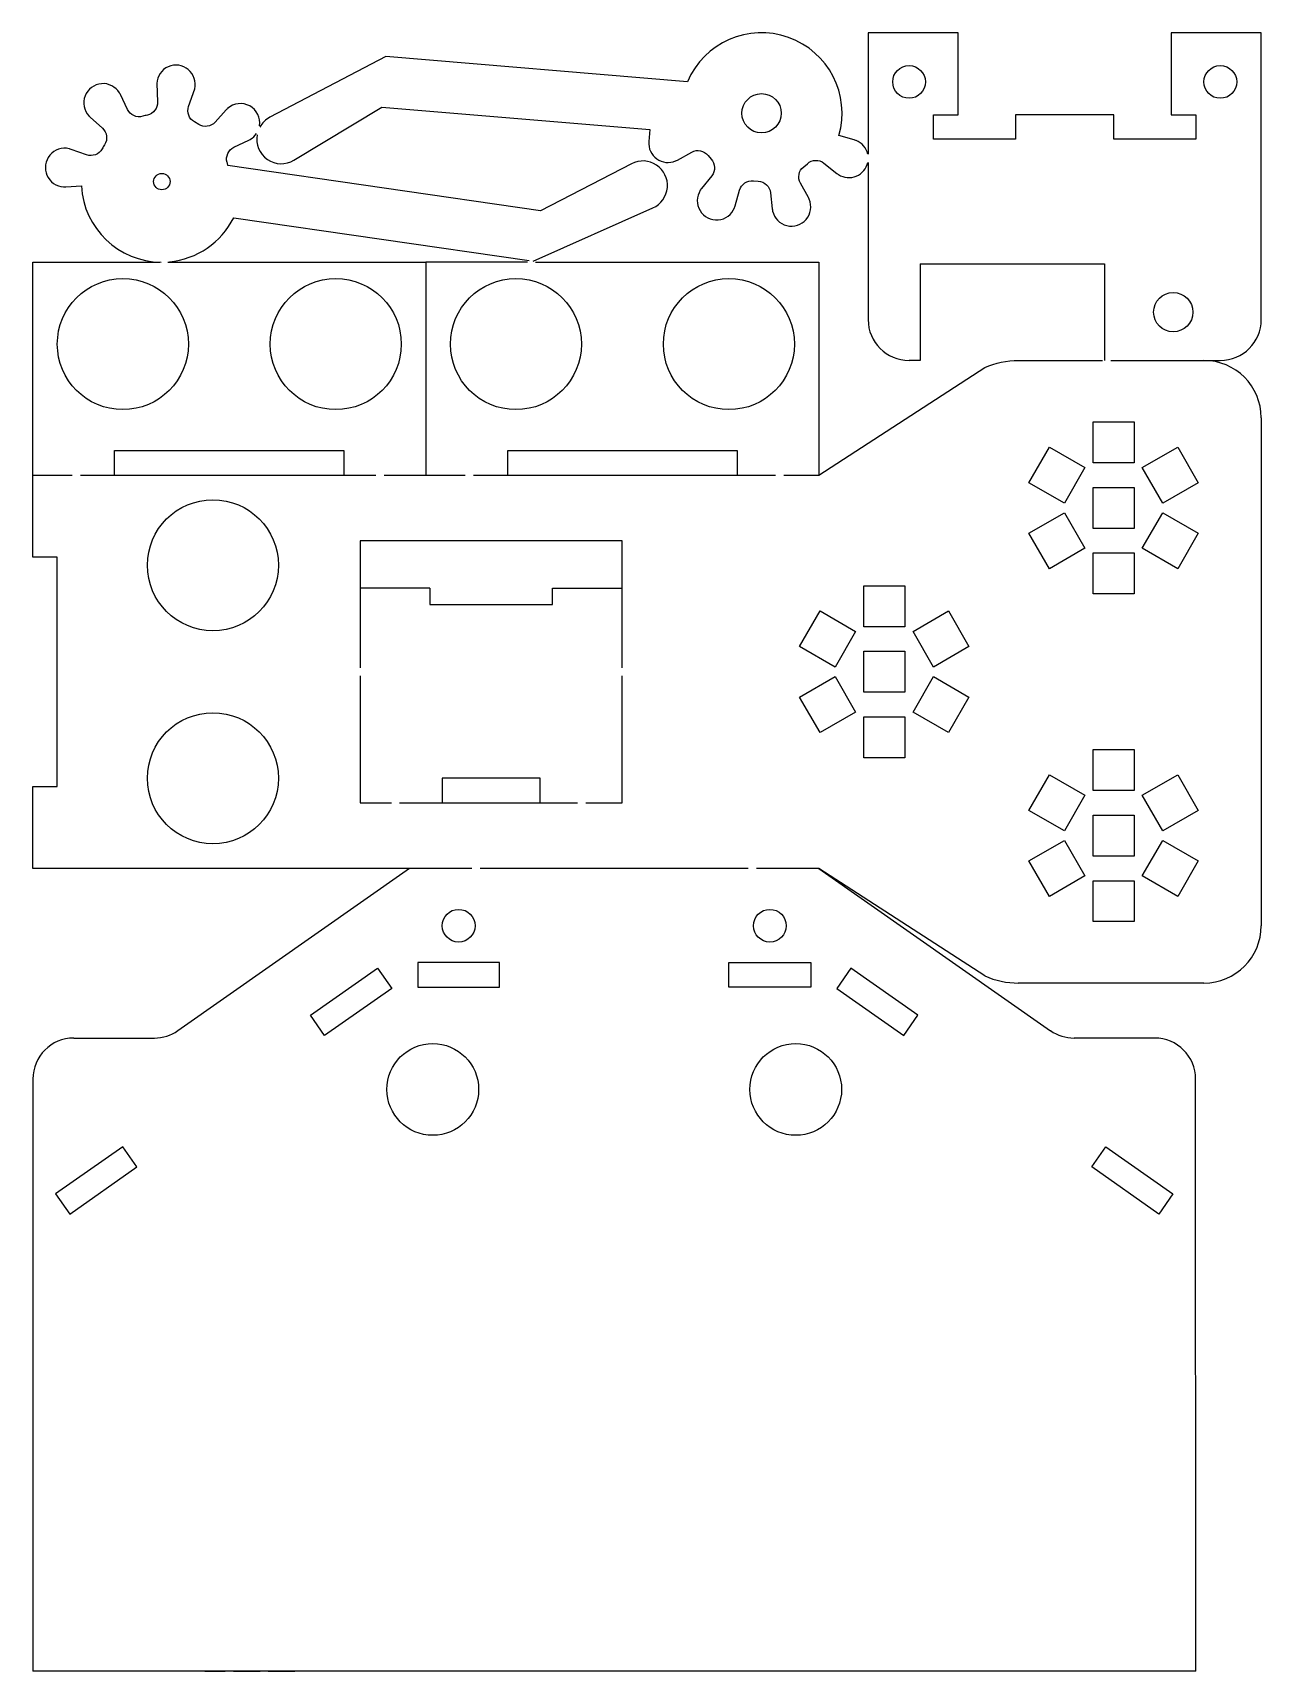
# Model space of a CAD drawing. Header units: millimetres. Extents: x 0 to 150, y 0 to 200.
import ezdxf

# ---------------------------------------------------------------- set-up
doc = ezdxf.new("R2010")
doc.units = ezdxf.units.MM
doc.layers.add('Corte exterior', color=1, linetype='Continuous', true_color=0xff0000)

msp = doc.modelspace()

# ---------------------------------------------------------------- linework, layer by layer
at = {"layer": 'Corte exterior'}
for p, q in [((102, 200), (102, 185.18)), ((113, 200), (102, 200)), ((113, 190), (113, 200)), ((139, 200), (139, 190)), ((150, 200), (139, 200)), ((150, 165), (150, 200)), ((110, 190), (113, 190)), ((110, 187), (110, 190)), ((120, 190), (120, 187)), ((132, 190), (120, 190)), ((132, 187), (132, 190)), ((139, 190), (142, 190)), ((142, 190), (142, 187)), ((120, 187), (110, 187)), ((142, 187), (132, 187)), ((102, 184.18), (102, 183.18)), ((102, 183.18), (102, 165)), ((16.5, 172), (48, 172)), ((108.36, 171.8), (130.86, 171.8)), ((108.36, 171.8), (108.36, 160)), ((130.86, 171.8), (130.86, 160)), ((108.36, 160), (107, 160)), ((120.34, 160), (130.62, 160)), ((131.62, 160), (145, 160)), ((150, 153), (150, 91)), ((0, 146), (4.83, 146)), ((5.83, 146), (41.9, 146)), ((42.9, 146), (52.8, 146)), ((53.8, 146), (90.7, 146)), ((91.7, 146), (96, 146)), ((39.97, 138), (39.97, 122.5)), ((44.29, 138), (39.97, 138)), ((68.65, 138), (44.29, 138)), ((71.97, 138), (68.65, 138)), ((71.97, 122.5), (71.97, 138)), ((48.47, 132.2), (39.97, 132.2)), ((63.47, 132.2), (71.97, 132.2)), ((39.97, 121.5), (39.97, 106)), ((71.97, 106), (71.97, 121.5)), ((39.97, 106), (43.79, 106)), ((44.79, 106), (66.52, 106)), ((67.52, 106), (71.97, 106)), ((46, 98), (17.72, 78.19)), ((87.36, 98), (54.61, 98)), ((96, 98), (88.36, 98)), ((116.26, 84.87), (96, 98)), ((96, 98), (124.28, 78.19)), ((143, 84), (120.34, 84)), ((5.01, 77.29), (14.85, 77.29)), ((136.99, 77.29), (127.15, 77.29)), ((0.01, 72.29), (0, 0)), ((142, 0), (141.99, 72.29)), ((142, 0), (0, 0)), ((21, 0), (23.51, 0)), ((24.51, 0), (27.75, 0)), ((28.75, 0), (32, 0))]:
    msp.add_line(p, q, dxfattribs=at)
for points in [[(101.95, 185.17, 0.24862), (100.53, 186.86, 0.003199), (100.5, 186.87, 0.02323), (100.29, 186.94), (98.44, 187.47, 0.938799), (79.95, 194.03), (43.13, 197.09), (28.96, 189.68, 0.145171), (27.73, 188.49)], [(27.69, 188.63, 0.708385), (23.79, 190.75, 0.003199), (23.77, 190.73, 0.02323), (23.61, 190.58), (22.27, 189.09, -0.368228), (20.26, 188.82), (19.75, 189.12, -0.368228), (19.03, 191.02), (19.77, 193.15, 1.096435), (15.13, 193.82), (15.23, 191.57, -0.368228), (14, 189.95, 0.017778), (13.43, 189.81, -0.368228), (11.57, 190.64), (10.71, 192.45, 0.02323), (10.61, 192.64, 0.003199), (10.59, 192.67, 1.096435), (6.84, 189.86, 0.003199), (6.86, 189.84, 0.02323), (7.01, 189.69), (8.5, 188.35, -0.368228), (8.77, 186.33, 0.017778), (8.47, 185.83, -0.368228), (6.57, 185.1), (4.68, 185.77, 0.02323), (4.47, 185.83, 0.003199), (4.44, 185.84, 1.096435), (3.77, 181.2, 0.003199), (3.8, 181.2, 0.02323), (4.02, 181.2), (5.94, 181.31, 0.396213), (15.68, 172)], [(27.4, 187.55, 0.643841), (31.89, 184.44), (42.62, 190.9), (75.35, 188.19), (75.22, 186.71, 0.564434), (78.49, 184.35, 0.003199), (78.52, 184.36, 0.02323), (78.71, 184.46), (80.46, 185.43, -0.368228), (82.46, 185.03), (82.84, 184.58, -0.368228), (82.91, 182.54), (81.66, 180.98, 0.02323), (81.53, 180.8, 0.003199), (81.51, 180.77, 1.096435), (85.68, 178.63, 0.003199), (85.69, 178.66, 0.02323), (85.76, 178.86), (86.31, 180.79, -0.368228), (88.01, 181.92), (88.59, 181.87, -0.368228), (90.08, 180.47), (90.3, 178.49, 0.02323), (90.34, 178.27, 0.003199), (90.34, 178.24, 1.096435), (94.81, 179.67, 0.003199), (94.8, 179.7, 0.02323), (94.7, 179.89), (93.73, 181.64, -0.368228), (94.13, 183.64), (94.58, 184.02, -0.368228), (96.61, 184.09), (98.18, 182.84, 0.02323), (98.36, 182.71, 0.003199), (98.38, 182.69, 0.522495), (101.95, 184.18)], [(23.73, 184.16, -0.368228), (24.57, 186.02), (26.37, 186.88, 0.02323), (26.57, 186.98, 0.003199), (26.59, 187, 0.109261), (27.32, 187.7)], [(61.1, 172.12), (75.72, 178.62, 1.028671), (73.12, 184.02), (62, 178.27), (23.83, 183.8)], [(16.68, 172.04, 0.258545), (24.54, 177.42), (60.61, 172.19)], [(61.39, 172), (96, 172), (96, 146), (116.26, 159.13, -0.10558), (120.34, 160)]]:
    msp.add_lwpolyline(points, format="xyb", dxfattribs=at)
for points in [[(53.61, 98), (0, 98), (0, 108), (3, 108), (3, 136), (0, 136), (0, 146), (0, 172), (15.5, 172)], [(60.39, 172), (48, 172), (48, 146)], [(10, 146), (10, 149), (38, 149), (38, 146)], [(58, 146), (58, 149), (86, 149), (86, 146)], [(48.47, 132.2), (48.47, 130.2), (63.47, 130.2), (63.47, 132.2)], [(61.97, 106), (61.97, 109), (49.97, 109), (49.97, 106)]]:
    msp.add_lwpolyline(points, dxfattribs=at)
for points in [[(129.47, 147.5), (129.47, 152.5), (134.47, 152.5), (134.47, 147.5)], [(124.13, 149.42), (128.46, 146.92), (125.96, 142.58), (121.63, 145.08)], [(135.48, 146.92), (139.81, 149.42), (142.31, 145.08), (137.98, 142.58)], [(129.47, 139.5), (129.47, 144.5), (134.47, 144.5), (134.47, 139.5)], [(128.46, 137.08), (124.13, 134.58), (121.63, 138.92), (125.96, 141.42)], [(139.81, 134.58), (135.48, 137.08), (137.98, 141.42), (142.31, 138.92)], [(129.47, 131.5), (129.47, 136.5), (134.47, 136.5), (134.47, 131.5)], [(101.47, 127.5), (101.47, 132.5), (106.47, 132.5), (106.47, 127.5)], [(96.13, 129.42), (100.46, 126.92), (97.96, 122.58), (93.63, 125.08)], [(107.48, 126.92), (111.81, 129.42), (114.31, 125.08), (109.98, 122.58)], [(101.47, 119.5), (101.47, 124.5), (106.47, 124.5), (106.47, 119.5)], [(100.46, 117.08), (96.13, 114.58), (93.63, 118.92), (97.96, 121.42)], [(111.81, 114.58), (107.48, 117.08), (109.98, 121.42), (114.31, 118.92)], [(101.47, 111.5), (101.47, 116.5), (106.47, 116.5), (106.47, 111.5)], [(129.47, 107.5), (129.47, 112.5), (134.47, 112.5), (134.47, 107.5)], [(124.13, 109.42), (128.46, 106.92), (125.96, 102.58), (121.63, 105.08)], [(135.48, 106.92), (139.81, 109.42), (142.31, 105.08), (137.98, 102.58)], [(129.47, 99.5), (129.47, 104.5), (134.47, 104.5), (134.47, 99.5)], [(128.46, 97.08), (124.13, 94.58), (121.63, 98.92), (125.96, 101.42)], [(139.81, 94.58), (135.48, 97.08), (137.98, 101.42), (142.31, 98.92)], [(129.47, 91.5), (129.47, 96.5), (134.47, 96.5), (134.47, 91.5)], [(57, 83.5), (57, 86.5), (47, 86.5), (47, 83.5)], [(85, 83.5), (85, 86.5), (95, 86.5), (95, 83.5)], [(35.64, 77.61), (33.92, 80.07), (42.11, 85.8), (43.83, 83.35)], [(106.36, 77.61), (108.08, 80.07), (99.89, 85.8), (98.17, 83.35)], [(12.7, 61.55), (10.98, 64.01), (2.79, 58.27), (4.51, 55.81)], [(129.3, 61.55), (131.02, 64.01), (139.21, 58.27), (137.49, 55.81)]]:
    msp.add_lwpolyline(points, close=True, dxfattribs=at)
for centre, radius in [((107, 194), 2), ((145, 194), 2), ((88.99, 190.17), 2.4), ((15.76, 181.83), 1), ((11, 162), 8), ((37, 162), 8), ((59, 162), 8), ((85, 162), 8), ((139.26, 165.9), 2.4), ((22, 135), 8), ((22, 109), 8), ((52, 91), 2), ((90, 91), 2), ((48.84, 71.02), 5.6), ((93.16, 71.02), 5.6)]:
    msp.add_circle(centre, radius, dxfattribs=at)
at = {"layer": 'Corte exterior', "linetype": 'Continuous'}
msp.add_arc((15.76, 181.83), 8.31, 13.6892, 16.2869, dxfattribs=at)
at = {"layer": 'Corte exterior'}
for centre, radius, start, end in [((107, 165), 5, 180, 270), ((145, 165), 5, 270, 0), ((143, 153), 7, 0, 90), ((143, 91), 7, 270, 0), ((120.34, 94), 10, 245.8921, 270), ((14.85, 82.29), 5, 270, 305), ((127.15, 82.29), 5, 235, 270), ((5.01, 72.29), 5, 90, 179.9919), ((136.99, 72.29), 5, 0.0081, 90)]:
    msp.add_arc(centre, radius, start, end, dxfattribs=at)

doc.saveas('drawing.dxf')
